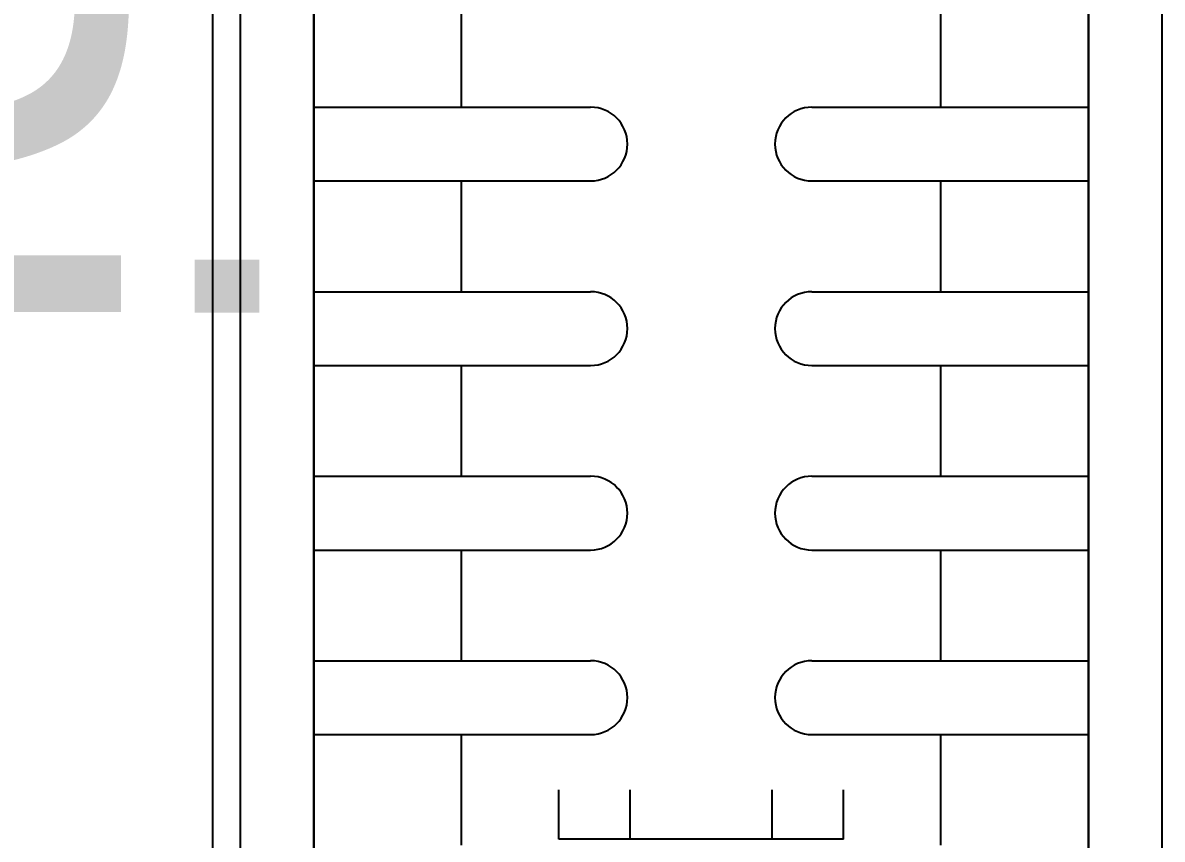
# Model space of a CAD drawing. Header units: inches. Extents: x 21 to 38546, y 13 to 15001.
# Drawn here: x 6001.21 to 6016.65, y 1966.56 to 1977.62 of the extents above; entities that cross this region are included whole.
import ezdxf

# ---------------------------------------------------------------- set-up
doc = ezdxf.new("R2010")
doc.units = ezdxf.units.IN
doc.header["$MEASUREMENT"] = 0
doc.layers.add('RAST-IST-RADYATÖR-DİNAMİK BLOK', color=83, linetype='Continuous')
for name, color, linetype, lineweight in [('Z_MİM_-KM-ELECTRIC', 8, 'Continuous', 25), ('Z_MİM_-KM-TEXT-DETAIL', 8, 'Continuous', 25), ('Z_MİM_-KM-VITRF', 8, 'Continuous', 25)]:
    doc.layers.add(name, color=color, linetype=linetype, lineweight=lineweight)
doc.styles.add('-KM-OLCU', font='ARIALN.TTF')

# ---------------------------------------------------------------- blocks, each defined once
blk = doc.blocks.new('A$Cba0c6c82')
at = {"layer": 'Z_MİM_-KM-TEXT-DETAIL', "color": 7, "insert": (33.893, 58.781), "char_height": 7.17372, "attachment_point": 1, "style": '-KM-OLCU'}
blk.add_mtext_dynamic_manual_height_columns('ÇAMAŞIR MAKİNESİ\\PKURUTMA MAKİNESİ 10 KG', width=84.7034, gutter_width=12.5, heights=[0], dxfattribs=at)
blk = doc.blocks.new('A$Cc60b9af9')
at = {"ltscale": 2}
blk.add_line((58.28, 112.302), (58.28, 21.689), dxfattribs=at)
blk = doc.blocks.new('IS_RADYATOR-PLAN-40')
at = {"layer": 'RAST-IST-RADYATÖR-DİNAMİK BLOK', "color": 7}
for p, q in [((3.25, 11.5), (3.25, 7.75)), ((4.25, 11.5), (4.25, 7.75)), ((5.75, 11.5), (5.75, 7.75)), ((6.75, 11.5), (6.75, 7.75)), ((8.25, 11.5), (8.25, 7.75)), ((9.25, 11.5), (9.25, 7.75)), ((2.5, 9.5), (3.25, 9.5)), ((4.25, 9.5), (5, 9.5)), ((5, 9.5), (5.75, 9.5)), ((6.75, 9.5), (7.5, 9.5)), ((7.5, 9.5), (8.25, 9.5)), ((9.25, 9.5), (10, 9.5)), ((10, 9.5), (10.75, 9.5)), ((3.25, 4.75), (3.25, 1)), ((4.25, 4.75), (4.25, 1)), ((5.75, 4.75), (5.75, 1)), ((6.75, 4.75), (6.75, 1)), ((8.25, 4.75), (8.25, 1)), ((9.25, 4.75), (9.25, 1)), ((2.5, 3), (3.25, 3)), ((4.25, 3), (5, 3)), ((5, 3), (5.75, 3)), ((6.75, 3), (7.5, 3)), ((7.5, 3), (8.25, 3)), ((9.25, 3), (10, 3)), ((10, 3), (10.75, 3))]:
    blk.add_line(p, q, dxfattribs=at)
at = {"layer": 'RAST-IST-RADYATÖR-DİNAMİK BLOK'}
for p, q in [((-0.668, 7.214), (-0.668, 8.178)), ((-0.668, 8.178), (0, 8.178)), ((-0.668, 5.286), (-0.668, 7.214)), ((-0.668, 7.214), (0, 7.214)), ((-0.668, 4.322), (-0.668, 5.286)), ((-0.668, 5.286), (0, 5.286)), ((-0.668, 4.322), (0, 4.322))]:
    blk.add_line(p, q, dxfattribs=at)
for points in [[(0, 0), (40, 0), (40, 12.5), (0, 12.5)], [(2.5, 11.5), (37.5, 11.5), (37.5, 1), (2.5, 1)]]:
    blk.add_lwpolyline(points, dxfattribs=at)
at = {"layer": 'RAST-IST-RADYATÖR-DİNAMİK BLOK', "color": 7}
for centre, start, end in [((3.75, 7.75), 180, 0), ((6.25, 7.75), 180, 0), ((8.75, 7.75), 180, 0), ((3.75, 4.75), 0, 180), ((6.25, 4.75), 0, 180), ((8.75, 4.75), 0, 180)]:
    blk.add_arc(centre, 0.5, start, end, dxfattribs=at)
blk = doc.blocks.new('IS_RADYATOR-PLAN-50')
at = {"layer": 'RAST-IST-RADYATÖR-DİNAMİK BLOK', "color": 7}
for p, q in [((3.25, 11.5), (3.25, 7.75)), ((4.25, 11.5), (4.25, 7.75)), ((5.75, 11.5), (5.75, 7.75)), ((6.75, 11.5), (6.75, 7.75)), ((8.25, 11.5), (8.25, 7.75)), ((9.25, 11.5), (9.25, 7.75)), ((2.5, 9.5), (3.25, 9.5)), ((4.25, 9.5), (5, 9.5)), ((5, 9.5), (5.75, 9.5)), ((6.75, 9.5), (7.5, 9.5)), ((7.5, 9.5), (8.25, 9.5)), ((9.25, 9.5), (10, 9.5)), ((10, 9.5), (10.75, 9.5)), ((3.25, 4.75), (3.25, 1)), ((4.25, 4.75), (4.25, 1)), ((5.75, 4.75), (5.75, 1)), ((6.75, 4.75), (6.75, 1)), ((8.25, 4.75), (8.25, 1)), ((9.25, 4.75), (9.25, 1)), ((2.5, 3), (3.25, 3)), ((4.25, 3), (5, 3)), ((5, 3), (5.75, 3)), ((6.75, 3), (7.5, 3)), ((7.5, 3), (8.25, 3)), ((9.25, 3), (10, 3)), ((10, 3), (10.75, 3))]:
    blk.add_line(p, q, dxfattribs=at)
at = {"layer": 'RAST-IST-RADYATÖR-DİNAMİK BLOK'}
for p, q in [((-0.668, 7.214), (-0.668, 8.178)), ((-0.668, 8.178), (0, 8.178)), ((-0.668, 5.286), (-0.668, 7.214)), ((-0.668, 7.214), (0, 7.214)), ((-0.668, 4.322), (-0.668, 5.286)), ((-0.668, 5.286), (0, 5.286)), ((-0.668, 4.322), (0, 4.322))]:
    blk.add_line(p, q, dxfattribs=at)
for points in [[(0, 0), (50, 0), (50, 12.5), (0, 12.5)], [(2.5, 11.5), (47.5, 11.5), (47.5, 1), (2.5, 1)]]:
    blk.add_lwpolyline(points, dxfattribs=at)
at = {"layer": 'RAST-IST-RADYATÖR-DİNAMİK BLOK', "color": 7}
for centre, start, end in [((3.75, 7.75), 180, 0), ((6.25, 7.75), 180, 0), ((8.75, 7.75), 180, 0), ((3.75, 4.75), 0, 180), ((6.25, 4.75), 0, 180), ((8.75, 4.75), 0, 180)]:
    blk.add_arc(centre, 0.5, start, end, dxfattribs=at)
blk = doc.blocks.new('IS_RADYATOR-PLAN-60')
at = {"layer": 'RAST-IST-RADYATÖR-DİNAMİK BLOK', "color": 7}
for p, q in [((3.25, 11.5), (3.25, 7.75)), ((4.25, 11.5), (4.25, 7.75)), ((5.75, 11.5), (5.75, 7.75)), ((6.75, 11.5), (6.75, 7.75)), ((8.25, 11.5), (8.25, 7.75)), ((9.25, 11.5), (9.25, 7.75)), ((2.5, 9.5), (3.25, 9.5)), ((4.25, 9.5), (5, 9.5)), ((5, 9.5), (5.75, 9.5)), ((6.75, 9.5), (7.5, 9.5)), ((7.5, 9.5), (8.25, 9.5)), ((9.25, 9.5), (10, 9.5)), ((10, 9.5), (10.75, 9.5)), ((3.25, 4.75), (3.25, 1)), ((4.25, 4.75), (4.25, 1)), ((5.75, 4.75), (5.75, 1)), ((6.75, 4.75), (6.75, 1)), ((8.25, 4.75), (8.25, 1)), ((9.25, 4.75), (9.25, 1)), ((2.5, 3), (3.25, 3)), ((4.25, 3), (5, 3)), ((5, 3), (5.75, 3)), ((6.75, 3), (7.5, 3)), ((7.5, 3), (8.25, 3)), ((9.25, 3), (10, 3)), ((10, 3), (10.75, 3))]:
    blk.add_line(p, q, dxfattribs=at)
at = {"layer": 'RAST-IST-RADYATÖR-DİNAMİK BLOK'}
for p, q in [((-0.668, 7.214), (-0.668, 8.178)), ((-0.668, 8.178), (0, 8.178)), ((-0.668, 5.286), (-0.668, 7.214)), ((-0.668, 7.214), (0, 7.214)), ((-0.668, 4.322), (-0.668, 5.286)), ((-0.668, 5.286), (0, 5.286)), ((-0.668, 4.322), (0, 4.322))]:
    blk.add_line(p, q, dxfattribs=at)
for points in [[(0, 0), (60, 0), (60, 12.5), (0, 12.5)], [(2.5, 11.5), (57.5, 11.5), (57.5, 1), (2.5, 1)]]:
    blk.add_lwpolyline(points, dxfattribs=at)
at = {"layer": 'RAST-IST-RADYATÖR-DİNAMİK BLOK', "color": 7}
for centre, start, end in [((3.75, 7.75), 180, 0), ((6.25, 7.75), 180, 0), ((8.75, 7.75), 180, 0), ((3.75, 4.75), 0, 180), ((6.25, 4.75), 0, 180), ((8.75, 4.75), 0, 180)]:
    blk.add_arc(centre, 0.5, start, end, dxfattribs=at)
blk = doc.blocks.new('IS_RADYATOR-PLAN-70')
at = {"layer": 'RAST-IST-RADYATÖR-DİNAMİK BLOK', "color": 7}
for p, q in [((3.25, 11.5), (3.25, 7.75)), ((4.25, 11.5), (4.25, 7.75)), ((5.75, 11.5), (5.75, 7.75)), ((6.75, 11.5), (6.75, 7.75)), ((8.25, 11.5), (8.25, 7.75)), ((9.25, 11.5), (9.25, 7.75)), ((2.5, 9.5), (3.25, 9.5)), ((4.25, 9.5), (5, 9.5)), ((5, 9.5), (5.75, 9.5)), ((6.75, 9.5), (7.5, 9.5)), ((7.5, 9.5), (8.25, 9.5)), ((9.25, 9.5), (10, 9.5)), ((10, 9.5), (10.75, 9.5)), ((3.25, 4.75), (3.25, 1)), ((4.25, 4.75), (4.25, 1)), ((5.75, 4.75), (5.75, 1)), ((6.75, 4.75), (6.75, 1)), ((8.25, 4.75), (8.25, 1)), ((9.25, 4.75), (9.25, 1)), ((2.5, 3), (3.25, 3)), ((4.25, 3), (5, 3)), ((5, 3), (5.75, 3)), ((6.75, 3), (7.5, 3)), ((7.5, 3), (8.25, 3)), ((9.25, 3), (10, 3)), ((10, 3), (10.75, 3))]:
    blk.add_line(p, q, dxfattribs=at)
at = {"layer": 'RAST-IST-RADYATÖR-DİNAMİK BLOK'}
for p, q in [((-0.668, 7.214), (-0.668, 8.178)), ((-0.668, 8.178), (0, 8.178)), ((-0.668, 5.286), (-0.668, 7.214)), ((-0.668, 7.214), (0, 7.214)), ((-0.668, 4.322), (-0.668, 5.286)), ((-0.668, 5.286), (0, 5.286)), ((-0.668, 4.322), (0, 4.322))]:
    blk.add_line(p, q, dxfattribs=at)
for points in [[(0, 0), (70, 0), (70, 12.5), (0, 12.5)], [(2.5, 11.5), (67.5, 11.5), (67.5, 1), (2.5, 1)]]:
    blk.add_lwpolyline(points, dxfattribs=at)
at = {"layer": 'RAST-IST-RADYATÖR-DİNAMİK BLOK', "color": 7}
for centre, start, end in [((3.75, 7.75), 180, 0), ((6.25, 7.75), 180, 0), ((8.75, 7.75), 180, 0), ((3.75, 4.75), 0, 180), ((6.25, 4.75), 0, 180), ((8.75, 4.75), 0, 180)]:
    blk.add_arc(centre, 0.5, start, end, dxfattribs=at)
blk = doc.blocks.new('IS_RADYATOR-PLAN-80')
at = {"layer": 'RAST-IST-RADYATÖR-DİNAMİK BLOK', "color": 7}
for p, q in [((3.25, 11.5), (3.25, 7.75)), ((4.25, 11.5), (4.25, 7.75)), ((5.75, 11.5), (5.75, 7.75)), ((6.75, 11.5), (6.75, 7.75)), ((8.25, 11.5), (8.25, 7.75)), ((9.25, 11.5), (9.25, 7.75)), ((2.5, 9.5), (3.25, 9.5)), ((4.25, 9.5), (5, 9.5)), ((5, 9.5), (5.75, 9.5)), ((6.75, 9.5), (7.5, 9.5)), ((7.5, 9.5), (8.25, 9.5)), ((9.25, 9.5), (10, 9.5)), ((10, 9.5), (10.75, 9.5)), ((3.25, 4.75), (3.25, 1)), ((4.25, 4.75), (4.25, 1)), ((5.75, 4.75), (5.75, 1)), ((6.75, 4.75), (6.75, 1)), ((8.25, 4.75), (8.25, 1)), ((9.25, 4.75), (9.25, 1)), ((2.5, 3), (3.25, 3)), ((4.25, 3), (5, 3)), ((5, 3), (5.75, 3)), ((6.75, 3), (7.5, 3)), ((7.5, 3), (8.25, 3)), ((9.25, 3), (10, 3)), ((10, 3), (10.75, 3))]:
    blk.add_line(p, q, dxfattribs=at)
at = {"layer": 'RAST-IST-RADYATÖR-DİNAMİK BLOK'}
for p, q in [((-0.668, 7.214), (-0.668, 8.178)), ((-0.668, 8.178), (0, 8.178)), ((-0.668, 5.286), (-0.668, 7.214)), ((-0.668, 7.214), (0, 7.214)), ((-0.668, 4.322), (-0.668, 5.286)), ((-0.668, 5.286), (0, 5.286)), ((-0.668, 4.322), (0, 4.322))]:
    blk.add_line(p, q, dxfattribs=at)
for points in [[(0, 0), (80, 0), (80, 12.5), (0, 12.5)], [(2.5, 11.5), (77.5, 11.5), (77.5, 1), (2.5, 1)]]:
    blk.add_lwpolyline(points, dxfattribs=at)
at = {"layer": 'RAST-IST-RADYATÖR-DİNAMİK BLOK', "color": 7}
for centre, start, end in [((3.75, 7.75), 180, 0), ((6.25, 7.75), 180, 0), ((8.75, 7.75), 180, 0), ((3.75, 4.75), 0, 180), ((6.25, 4.75), 0, 180), ((8.75, 4.75), 0, 180)]:
    blk.add_arc(centre, 0.5, start, end, dxfattribs=at)
blk = doc.blocks.new('IS_RADYATOR-PLAN-90')
at = {"layer": 'RAST-IST-RADYATÖR-DİNAMİK BLOK', "color": 7}
for p, q in [((3.25, 11.5), (3.25, 7.75)), ((4.25, 11.5), (4.25, 7.75)), ((5.75, 11.5), (5.75, 7.75)), ((6.75, 11.5), (6.75, 7.75)), ((8.25, 11.5), (8.25, 7.75)), ((9.25, 11.5), (9.25, 7.75)), ((2.5, 9.5), (3.25, 9.5)), ((4.25, 9.5), (5, 9.5)), ((5, 9.5), (5.75, 9.5)), ((6.75, 9.5), (7.5, 9.5)), ((7.5, 9.5), (8.25, 9.5)), ((9.25, 9.5), (10, 9.5)), ((10, 9.5), (10.75, 9.5)), ((3.25, 4.75), (3.25, 1)), ((4.25, 4.75), (4.25, 1)), ((5.75, 4.75), (5.75, 1)), ((6.75, 4.75), (6.75, 1)), ((8.25, 4.75), (8.25, 1)), ((9.25, 4.75), (9.25, 1)), ((2.5, 3), (3.25, 3)), ((4.25, 3), (5, 3)), ((5, 3), (5.75, 3)), ((6.75, 3), (7.5, 3)), ((7.5, 3), (8.25, 3)), ((9.25, 3), (10, 3)), ((10, 3), (10.75, 3))]:
    blk.add_line(p, q, dxfattribs=at)
at = {"layer": 'RAST-IST-RADYATÖR-DİNAMİK BLOK'}
for p, q in [((-0.668, 7.214), (-0.668, 8.178)), ((-0.668, 8.178), (0, 8.178)), ((-0.668, 5.286), (-0.668, 7.214)), ((-0.668, 7.214), (0, 7.214)), ((-0.668, 4.322), (-0.668, 5.286)), ((-0.668, 5.286), (0, 5.286)), ((-0.668, 4.322), (0, 4.322))]:
    blk.add_line(p, q, dxfattribs=at)
for points in [[(0, 0), (90, 0), (90, 12.5), (0, 12.5)], [(2.5, 11.5), (87.5, 11.5), (87.5, 1), (2.5, 1)]]:
    blk.add_lwpolyline(points, dxfattribs=at)
at = {"layer": 'RAST-IST-RADYATÖR-DİNAMİK BLOK', "color": 7}
for centre, start, end in [((3.75, 7.75), 180, 0), ((6.25, 7.75), 180, 0), ((8.75, 7.75), 180, 0), ((3.75, 4.75), 0, 180), ((6.25, 4.75), 0, 180), ((8.75, 4.75), 0, 180)]:
    blk.add_arc(centre, 0.5, start, end, dxfattribs=at)
blk = doc.blocks.new('IS_RADYATOR-PLAN-100')
at = {"layer": 'RAST-IST-RADYATÖR-DİNAMİK BLOK', "color": 7}
for p, q in [((3.25, 11.5), (3.25, 7.75)), ((4.25, 11.5), (4.25, 7.75)), ((5.75, 11.5), (5.75, 7.75)), ((6.75, 11.5), (6.75, 7.75)), ((8.25, 11.5), (8.25, 7.75)), ((9.25, 11.5), (9.25, 7.75)), ((2.5, 9.5), (3.25, 9.5)), ((4.25, 9.5), (5, 9.5)), ((5, 9.5), (5.75, 9.5)), ((6.75, 9.5), (7.5, 9.5)), ((7.5, 9.5), (8.25, 9.5)), ((9.25, 9.5), (10, 9.5)), ((10, 9.5), (10.75, 9.5)), ((3.25, 4.75), (3.25, 1)), ((4.25, 4.75), (4.25, 1)), ((5.75, 4.75), (5.75, 1)), ((6.75, 4.75), (6.75, 1)), ((8.25, 4.75), (8.25, 1)), ((9.25, 4.75), (9.25, 1)), ((2.5, 3), (3.25, 3)), ((4.25, 3), (5, 3)), ((5, 3), (5.75, 3)), ((6.75, 3), (7.5, 3)), ((7.5, 3), (8.25, 3)), ((9.25, 3), (10, 3)), ((10, 3), (10.75, 3))]:
    blk.add_line(p, q, dxfattribs=at)
at = {"layer": 'RAST-IST-RADYATÖR-DİNAMİK BLOK'}
for p, q in [((-0.668, 7.214), (-0.668, 8.178)), ((-0.668, 8.178), (0, 8.178)), ((-0.668, 5.286), (-0.668, 7.214)), ((-0.668, 7.214), (0, 7.214)), ((-0.668, 4.322), (-0.668, 5.286)), ((-0.668, 5.286), (0, 5.286)), ((-0.668, 4.322), (0, 4.322))]:
    blk.add_line(p, q, dxfattribs=at)
for points in [[(0, 0), (100, 0), (100, 12.5), (0, 12.5)], [(2.5, 11.5), (97.5, 11.5), (97.5, 1), (2.5, 1)]]:
    blk.add_lwpolyline(points, dxfattribs=at)
at = {"layer": 'RAST-IST-RADYATÖR-DİNAMİK BLOK', "color": 7}
for centre, start, end in [((3.75, 7.75), 180, 0), ((6.25, 7.75), 180, 0), ((8.75, 7.75), 180, 0), ((3.75, 4.75), 0, 180), ((6.25, 4.75), 0, 180), ((8.75, 4.75), 0, 180)]:
    blk.add_arc(centre, 0.5, start, end, dxfattribs=at)
blk = doc.blocks.new('IS_RADYATOR-PLAN-110')
at = {"layer": 'RAST-IST-RADYATÖR-DİNAMİK BLOK', "color": 7}
for p, q in [((3.25, 11.5), (3.25, 7.75)), ((4.25, 11.5), (4.25, 7.75)), ((5.75, 11.5), (5.75, 7.75)), ((6.75, 11.5), (6.75, 7.75)), ((8.25, 11.5), (8.25, 7.75)), ((9.25, 11.5), (9.25, 7.75)), ((2.5, 9.5), (3.25, 9.5)), ((4.25, 9.5), (5, 9.5)), ((5, 9.5), (5.75, 9.5)), ((6.75, 9.5), (7.5, 9.5)), ((7.5, 9.5), (8.25, 9.5)), ((9.25, 9.5), (10, 9.5)), ((10, 9.5), (10.75, 9.5)), ((3.25, 4.75), (3.25, 1)), ((4.25, 4.75), (4.25, 1)), ((5.75, 4.75), (5.75, 1)), ((6.75, 4.75), (6.75, 1)), ((8.25, 4.75), (8.25, 1)), ((9.25, 4.75), (9.25, 1)), ((2.5, 3), (3.25, 3)), ((4.25, 3), (5, 3)), ((5, 3), (5.75, 3)), ((6.75, 3), (7.5, 3)), ((7.5, 3), (8.25, 3)), ((9.25, 3), (10, 3)), ((10, 3), (10.75, 3))]:
    blk.add_line(p, q, dxfattribs=at)
at = {"layer": 'RAST-IST-RADYATÖR-DİNAMİK BLOK'}
for p, q in [((-0.668, 7.214), (-0.668, 8.178)), ((-0.668, 8.178), (0, 8.178)), ((-0.668, 5.286), (-0.668, 7.214)), ((-0.668, 7.214), (0, 7.214)), ((-0.668, 4.322), (-0.668, 5.286)), ((-0.668, 5.286), (0, 5.286)), ((-0.668, 4.322), (0, 4.322))]:
    blk.add_line(p, q, dxfattribs=at)
for points in [[(0, 0), (110, 0), (110, 12.5), (0, 12.5)], [(2.5, 11.5), (107.5, 11.5), (107.5, 1), (2.5, 1)]]:
    blk.add_lwpolyline(points, dxfattribs=at)
at = {"layer": 'RAST-IST-RADYATÖR-DİNAMİK BLOK', "color": 7}
for centre, start, end in [((3.75, 7.75), 180, 0), ((6.25, 7.75), 180, 0), ((8.75, 7.75), 180, 0), ((3.75, 4.75), 0, 180), ((6.25, 4.75), 0, 180), ((8.75, 4.75), 0, 180)]:
    blk.add_arc(centre, 0.5, start, end, dxfattribs=at)
blk = doc.blocks.new('IS_RADYATOR-PLAN-120')
at = {"layer": 'RAST-IST-RADYATÖR-DİNAMİK BLOK', "color": 7}
for p, q in [((3.25, 11.5), (3.25, 7.75)), ((4.25, 11.5), (4.25, 7.75)), ((5.75, 11.5), (5.75, 7.75)), ((6.75, 11.5), (6.75, 7.75)), ((8.25, 11.5), (8.25, 7.75)), ((9.25, 11.5), (9.25, 7.75)), ((2.5, 9.5), (3.25, 9.5)), ((4.25, 9.5), (5, 9.5)), ((5, 9.5), (5.75, 9.5)), ((6.75, 9.5), (7.5, 9.5)), ((7.5, 9.5), (8.25, 9.5)), ((9.25, 9.5), (10, 9.5)), ((10, 9.5), (10.75, 9.5)), ((3.25, 4.75), (3.25, 1)), ((4.25, 4.75), (4.25, 1)), ((5.75, 4.75), (5.75, 1)), ((6.75, 4.75), (6.75, 1)), ((8.25, 4.75), (8.25, 1)), ((9.25, 4.75), (9.25, 1)), ((2.5, 3), (3.25, 3)), ((4.25, 3), (5, 3)), ((5, 3), (5.75, 3)), ((6.75, 3), (7.5, 3)), ((7.5, 3), (8.25, 3)), ((9.25, 3), (10, 3)), ((10, 3), (10.75, 3))]:
    blk.add_line(p, q, dxfattribs=at)
at = {"layer": 'RAST-IST-RADYATÖR-DİNAMİK BLOK'}
for p, q in [((-0.668, 7.214), (-0.668, 8.178)), ((-0.668, 8.178), (0, 8.178)), ((-0.668, 5.286), (-0.668, 7.214)), ((-0.668, 7.214), (0, 7.214)), ((-0.668, 4.322), (-0.668, 5.286)), ((-0.668, 5.286), (0, 5.286)), ((-0.668, 4.322), (0, 4.322))]:
    blk.add_line(p, q, dxfattribs=at)
for points in [[(0, 0), (120, 0), (120, 12.5), (0, 12.5)], [(2.5, 11.5), (117.5, 11.5), (117.5, 1), (2.5, 1)]]:
    blk.add_lwpolyline(points, dxfattribs=at)
at = {"layer": 'RAST-IST-RADYATÖR-DİNAMİK BLOK', "color": 7}
for centre, start, end in [((3.75, 7.75), 180, 0), ((6.25, 7.75), 180, 0), ((8.75, 7.75), 180, 0), ((3.75, 4.75), 0, 180), ((6.25, 4.75), 0, 180), ((8.75, 4.75), 0, 180)]:
    blk.add_arc(centre, 0.5, start, end, dxfattribs=at)
blk = doc.blocks.new('IS_RADYATOR-PLAN-130')
at = {"layer": 'RAST-IST-RADYATÖR-DİNAMİK BLOK', "color": 7}
for p, q in [((3.25, 11.5), (3.25, 7.75)), ((4.25, 11.5), (4.25, 7.75)), ((5.75, 11.5), (5.75, 7.75)), ((6.75, 11.5), (6.75, 7.75)), ((8.25, 11.5), (8.25, 7.75)), ((9.25, 11.5), (9.25, 7.75)), ((2.5, 9.5), (3.25, 9.5)), ((4.25, 9.5), (5, 9.5)), ((5, 9.5), (5.75, 9.5)), ((6.75, 9.5), (7.5, 9.5)), ((7.5, 9.5), (8.25, 9.5)), ((9.25, 9.5), (10, 9.5)), ((10, 9.5), (10.75, 9.5)), ((3.25, 4.75), (3.25, 1)), ((4.25, 4.75), (4.25, 1)), ((5.75, 4.75), (5.75, 1)), ((6.75, 4.75), (6.75, 1)), ((8.25, 4.75), (8.25, 1)), ((9.25, 4.75), (9.25, 1)), ((2.5, 3), (3.25, 3)), ((4.25, 3), (5, 3)), ((5, 3), (5.75, 3)), ((6.75, 3), (7.5, 3)), ((7.5, 3), (8.25, 3)), ((9.25, 3), (10, 3)), ((10, 3), (10.75, 3))]:
    blk.add_line(p, q, dxfattribs=at)
at = {"layer": 'RAST-IST-RADYATÖR-DİNAMİK BLOK'}
for p, q in [((-0.668, 7.214), (-0.668, 8.178)), ((-0.668, 8.178), (0, 8.178)), ((-0.668, 5.286), (-0.668, 7.214)), ((-0.668, 7.214), (0, 7.214)), ((-0.668, 4.322), (-0.668, 5.286)), ((-0.668, 5.286), (0, 5.286)), ((-0.668, 4.322), (0, 4.322))]:
    blk.add_line(p, q, dxfattribs=at)
for points in [[(0, 0), (130, 0), (130, 12.5), (0, 12.5)], [(2.5, 11.5), (127.5, 11.5), (127.5, 1), (2.5, 1)]]:
    blk.add_lwpolyline(points, dxfattribs=at)
at = {"layer": 'RAST-IST-RADYATÖR-DİNAMİK BLOK', "color": 7}
for centre, start, end in [((3.75, 7.75), 180, 0), ((6.25, 7.75), 180, 0), ((8.75, 7.75), 180, 0), ((3.75, 4.75), 0, 180), ((6.25, 4.75), 0, 180), ((8.75, 4.75), 0, 180)]:
    blk.add_arc(centre, 0.5, start, end, dxfattribs=at)
blk = doc.blocks.new('IS_RADYATOR-PLAN-140')
at = {"layer": 'RAST-IST-RADYATÖR-DİNAMİK BLOK', "color": 7}
for p, q in [((3.25, 11.5), (3.25, 7.75)), ((4.25, 11.5), (4.25, 7.75)), ((5.75, 11.5), (5.75, 7.75)), ((6.75, 11.5), (6.75, 7.75)), ((8.25, 11.5), (8.25, 7.75)), ((9.25, 11.5), (9.25, 7.75)), ((2.5, 9.5), (3.25, 9.5)), ((4.25, 9.5), (5, 9.5)), ((5, 9.5), (5.75, 9.5)), ((6.75, 9.5), (7.5, 9.5)), ((7.5, 9.5), (8.25, 9.5)), ((9.25, 9.5), (10, 9.5)), ((10, 9.5), (10.75, 9.5)), ((3.25, 4.75), (3.25, 1)), ((4.25, 4.75), (4.25, 1)), ((5.75, 4.75), (5.75, 1)), ((6.75, 4.75), (6.75, 1)), ((8.25, 4.75), (8.25, 1)), ((9.25, 4.75), (9.25, 1)), ((2.5, 3), (3.25, 3)), ((4.25, 3), (5, 3)), ((5, 3), (5.75, 3)), ((6.75, 3), (7.5, 3)), ((7.5, 3), (8.25, 3)), ((9.25, 3), (10, 3)), ((10, 3), (10.75, 3))]:
    blk.add_line(p, q, dxfattribs=at)
at = {"layer": 'RAST-IST-RADYATÖR-DİNAMİK BLOK'}
for p, q in [((-0.668, 7.214), (-0.668, 8.178)), ((-0.668, 8.178), (0, 8.178)), ((-0.668, 5.286), (-0.668, 7.214)), ((-0.668, 7.214), (0, 7.214)), ((-0.668, 4.322), (-0.668, 5.286)), ((-0.668, 5.286), (0, 5.286)), ((-0.668, 4.322), (0, 4.322))]:
    blk.add_line(p, q, dxfattribs=at)
for points in [[(0, 0), (140, 0), (140, 12.5), (0, 12.5)], [(2.5, 11.5), (137.5, 11.5), (137.5, 1), (2.5, 1)]]:
    blk.add_lwpolyline(points, dxfattribs=at)
at = {"layer": 'RAST-IST-RADYATÖR-DİNAMİK BLOK', "color": 7}
for centre, start, end in [((3.75, 7.75), 180, 0), ((6.25, 7.75), 180, 0), ((8.75, 7.75), 180, 0), ((3.75, 4.75), 0, 180), ((6.25, 4.75), 0, 180), ((8.75, 4.75), 0, 180)]:
    blk.add_arc(centre, 0.5, start, end, dxfattribs=at)
blk = doc.blocks.new('IS_RADYATOR-PLAN-150')
at = {"layer": 'RAST-IST-RADYATÖR-DİNAMİK BLOK', "color": 7}
for p, q in [((0.75, 11.5), (0.75, 7.75)), ((1.75, 11.5), (1.75, 7.75)), ((3.25, 11.5), (3.25, 7.75)), ((4.25, 11.5), (4.25, 7.75)), ((5.75, 11.5), (5.75, 7.75)), ((6.75, 11.5), (6.75, 7.75)), ((8.25, 11.5), (8.25, 7.75)), ((9.25, 11.5), (9.25, 7.75)), ((-0.75, 9.5), (0, 9.5)), ((0, 9.5), (0.75, 9.5)), ((1.75, 9.5), (2.5, 9.5)), ((2.5, 9.5), (3.25, 9.5)), ((4.25, 9.5), (5, 9.5)), ((5, 9.5), (5.75, 9.5)), ((6.75, 9.5), (7.5, 9.5)), ((7.5, 9.5), (8.25, 9.5)), ((9.25, 9.5), (10, 9.5)), ((10, 9.5), (10.75, 9.5)), ((0.75, 4.75), (0.75, 1)), ((1.75, 4.75), (1.75, 1)), ((3.25, 4.75), (3.25, 1)), ((4.25, 4.75), (4.25, 1)), ((5.75, 4.75), (5.75, 1)), ((6.75, 4.75), (6.75, 1)), ((8.25, 4.75), (8.25, 1)), ((9.25, 4.75), (9.25, 1)), ((-0.75, 3), (0, 3)), ((0, 3), (0.75, 3)), ((1.75, 3), (2.5, 3)), ((2.5, 3), (3.25, 3)), ((4.25, 3), (5, 3)), ((5, 3), (5.75, 3)), ((6.75, 3), (7.5, 3)), ((7.5, 3), (8.25, 3)), ((9.25, 3), (10, 3)), ((10, 3), (10.75, 3))]:
    blk.add_line(p, q, dxfattribs=at)
at = {"layer": 'RAST-IST-RADYATÖR-DİNAMİK BLOK'}
for points in [[(-5, 0), (145, 0), (145, 12.5), (-5, 12.5)], [(-2.5, 11.5), (142.5, 11.5), (142.5, 1), (-2.5, 1)]]:
    blk.add_lwpolyline(points, dxfattribs=at)
at = {"layer": 'RAST-IST-RADYATÖR-DİNAMİK BLOK', "color": 7}
for centre, start, end in [((1.25, 7.75), 180, 0), ((3.75, 7.75), 180, 0), ((6.25, 7.75), 180, 0), ((8.75, 7.75), 180, 0), ((1.25, 4.75), 0, 180), ((3.75, 4.75), 0, 180), ((6.25, 4.75), 0, 180), ((8.75, 4.75), 0, 180)]:
    blk.add_arc(centre, 0.5, start, end, dxfattribs=at)
blk = doc.blocks.new('IS_RADYATOR-PLAN-160')
at = {"layer": 'RAST-IST-RADYATÖR-DİNAMİK BLOK', "color": 7}
for p, q in [((0.75, 11.5), (0.75, 7.75)), ((1.75, 11.5), (1.75, 7.75)), ((3.25, 11.5), (3.25, 7.75)), ((4.25, 11.5), (4.25, 7.75)), ((5.75, 11.5), (5.75, 7.75)), ((6.75, 11.5), (6.75, 7.75)), ((8.25, 11.5), (8.25, 7.75)), ((9.25, 11.5), (9.25, 7.75)), ((-0.75, 9.5), (0, 9.5)), ((0, 9.5), (0.75, 9.5)), ((1.75, 9.5), (2.5, 9.5)), ((2.5, 9.5), (3.25, 9.5)), ((4.25, 9.5), (5, 9.5)), ((5, 9.5), (5.75, 9.5)), ((6.75, 9.5), (7.5, 9.5)), ((7.5, 9.5), (8.25, 9.5)), ((9.25, 9.5), (10, 9.5)), ((10, 9.5), (10.75, 9.5)), ((0.75, 4.75), (0.75, 1)), ((1.75, 4.75), (1.75, 1)), ((3.25, 4.75), (3.25, 1)), ((4.25, 4.75), (4.25, 1)), ((5.75, 4.75), (5.75, 1)), ((6.75, 4.75), (6.75, 1)), ((8.25, 4.75), (8.25, 1)), ((9.25, 4.75), (9.25, 1)), ((-0.75, 3), (0, 3)), ((0, 3), (0.75, 3)), ((1.75, 3), (2.5, 3)), ((2.5, 3), (3.25, 3)), ((4.25, 3), (5, 3)), ((5, 3), (5.75, 3)), ((6.75, 3), (7.5, 3)), ((7.5, 3), (8.25, 3)), ((9.25, 3), (10, 3)), ((10, 3), (10.75, 3))]:
    blk.add_line(p, q, dxfattribs=at)
at = {"layer": 'RAST-IST-RADYATÖR-DİNAMİK BLOK'}
for points in [[(-5, 0), (155, 0), (155, 12.5), (-5, 12.5)], [(-2.5, 11.5), (152.5, 11.5), (152.5, 1), (-2.5, 1)]]:
    blk.add_lwpolyline(points, dxfattribs=at)
at = {"layer": 'RAST-IST-RADYATÖR-DİNAMİK BLOK', "color": 7}
for centre, start, end in [((1.25, 7.75), 180, 0), ((3.75, 7.75), 180, 0), ((6.25, 7.75), 180, 0), ((8.75, 7.75), 180, 0), ((1.25, 4.75), 0, 180), ((3.75, 4.75), 0, 180), ((6.25, 4.75), 0, 180), ((8.75, 4.75), 0, 180)]:
    blk.add_arc(centre, 0.5, start, end, dxfattribs=at)
blk = doc.blocks.new('IS_RADYATOR-PLAN-170')
at = {"layer": 'RAST-IST-RADYATÖR-DİNAMİK BLOK', "color": 7}
for p, q in [((0.75, 11.5), (0.75, 7.75)), ((1.75, 11.5), (1.75, 7.75)), ((3.25, 11.5), (3.25, 7.75)), ((4.25, 11.5), (4.25, 7.75)), ((5.75, 11.5), (5.75, 7.75)), ((6.75, 11.5), (6.75, 7.75)), ((8.25, 11.5), (8.25, 7.75)), ((9.25, 11.5), (9.25, 7.75)), ((-0.75, 9.5), (0, 9.5)), ((0, 9.5), (0.75, 9.5)), ((1.75, 9.5), (2.5, 9.5)), ((2.5, 9.5), (3.25, 9.5)), ((4.25, 9.5), (5, 9.5)), ((5, 9.5), (5.75, 9.5)), ((6.75, 9.5), (7.5, 9.5)), ((7.5, 9.5), (8.25, 9.5)), ((9.25, 9.5), (10, 9.5)), ((10, 9.5), (10.75, 9.5)), ((0.75, 4.75), (0.75, 1)), ((1.75, 4.75), (1.75, 1)), ((3.25, 4.75), (3.25, 1)), ((4.25, 4.75), (4.25, 1)), ((5.75, 4.75), (5.75, 1)), ((6.75, 4.75), (6.75, 1)), ((8.25, 4.75), (8.25, 1)), ((9.25, 4.75), (9.25, 1)), ((-0.75, 3), (0, 3)), ((0, 3), (0.75, 3)), ((1.75, 3), (2.5, 3)), ((2.5, 3), (3.25, 3)), ((4.25, 3), (5, 3)), ((5, 3), (5.75, 3)), ((6.75, 3), (7.5, 3)), ((7.5, 3), (8.25, 3)), ((9.25, 3), (10, 3)), ((10, 3), (10.75, 3))]:
    blk.add_line(p, q, dxfattribs=at)
at = {"layer": 'RAST-IST-RADYATÖR-DİNAMİK BLOK'}
for points in [[(-5, 0), (165, 0), (165, 12.5), (-5, 12.5)], [(-2.5, 11.5), (162.5, 11.5), (162.5, 1), (-2.5, 1)]]:
    blk.add_lwpolyline(points, dxfattribs=at)
at = {"layer": 'RAST-IST-RADYATÖR-DİNAMİK BLOK', "color": 7}
for centre, start, end in [((1.25, 7.75), 180, 0), ((3.75, 7.75), 180, 0), ((6.25, 7.75), 180, 0), ((8.75, 7.75), 180, 0), ((1.25, 4.75), 0, 180), ((3.75, 4.75), 0, 180), ((6.25, 4.75), 0, 180), ((8.75, 4.75), 0, 180)]:
    blk.add_arc(centre, 0.5, start, end, dxfattribs=at)
blk = doc.blocks.new('IS_RADYATOR-PLAN-180')
at = {"layer": 'RAST-IST-RADYATÖR-DİNAMİK BLOK', "color": 7}
for p, q in [((0.75, 11.5), (0.75, 7.75)), ((1.75, 11.5), (1.75, 7.75)), ((3.25, 11.5), (3.25, 7.75)), ((4.25, 11.5), (4.25, 7.75)), ((5.75, 11.5), (5.75, 7.75)), ((6.75, 11.5), (6.75, 7.75)), ((8.25, 11.5), (8.25, 7.75)), ((9.25, 11.5), (9.25, 7.75)), ((-0.75, 9.5), (0, 9.5)), ((0, 9.5), (0.75, 9.5)), ((1.75, 9.5), (2.5, 9.5)), ((2.5, 9.5), (3.25, 9.5)), ((4.25, 9.5), (5, 9.5)), ((5, 9.5), (5.75, 9.5)), ((6.75, 9.5), (7.5, 9.5)), ((7.5, 9.5), (8.25, 9.5)), ((9.25, 9.5), (10, 9.5)), ((10, 9.5), (10.75, 9.5)), ((0.75, 4.75), (0.75, 1)), ((1.75, 4.75), (1.75, 1)), ((3.25, 4.75), (3.25, 1)), ((4.25, 4.75), (4.25, 1)), ((5.75, 4.75), (5.75, 1)), ((6.75, 4.75), (6.75, 1)), ((8.25, 4.75), (8.25, 1)), ((9.25, 4.75), (9.25, 1)), ((-0.75, 3), (0, 3)), ((0, 3), (0.75, 3)), ((1.75, 3), (2.5, 3)), ((2.5, 3), (3.25, 3)), ((4.25, 3), (5, 3)), ((5, 3), (5.75, 3)), ((6.75, 3), (7.5, 3)), ((7.5, 3), (8.25, 3)), ((9.25, 3), (10, 3)), ((10, 3), (10.75, 3))]:
    blk.add_line(p, q, dxfattribs=at)
at = {"layer": 'RAST-IST-RADYATÖR-DİNAMİK BLOK'}
for points in [[(-5, 0), (175, 0), (175, 12.5), (-5, 12.5)], [(-2.5, 11.5), (172.5, 11.5), (172.5, 1), (-2.5, 1)]]:
    blk.add_lwpolyline(points, dxfattribs=at)
at = {"layer": 'RAST-IST-RADYATÖR-DİNAMİK BLOK', "color": 7}
for centre, start, end in [((1.25, 7.75), 180, 0), ((3.75, 7.75), 180, 0), ((6.25, 7.75), 180, 0), ((8.75, 7.75), 180, 0), ((1.25, 4.75), 0, 180), ((3.75, 4.75), 0, 180), ((6.25, 4.75), 0, 180), ((8.75, 4.75), 0, 180)]:
    blk.add_arc(centre, 0.5, start, end, dxfattribs=at)
blk = doc.blocks.new('IS_RADYATOR-PLAN-190')
at = {"layer": 'RAST-IST-RADYATÖR-DİNAMİK BLOK', "color": 7}
for p, q in [((0.75, 11.5), (0.75, 7.75)), ((1.75, 11.5), (1.75, 7.75)), ((3.25, 11.5), (3.25, 7.75)), ((4.25, 11.5), (4.25, 7.75)), ((5.75, 11.5), (5.75, 7.75)), ((6.75, 11.5), (6.75, 7.75)), ((8.25, 11.5), (8.25, 7.75)), ((9.25, 11.5), (9.25, 7.75)), ((-0.75, 9.5), (0, 9.5)), ((0, 9.5), (0.75, 9.5)), ((1.75, 9.5), (2.5, 9.5)), ((2.5, 9.5), (3.25, 9.5)), ((4.25, 9.5), (5, 9.5)), ((5, 9.5), (5.75, 9.5)), ((6.75, 9.5), (7.5, 9.5)), ((7.5, 9.5), (8.25, 9.5)), ((9.25, 9.5), (10, 9.5)), ((10, 9.5), (10.75, 9.5)), ((0.75, 4.75), (0.75, 1)), ((1.75, 4.75), (1.75, 1)), ((3.25, 4.75), (3.25, 1)), ((4.25, 4.75), (4.25, 1)), ((5.75, 4.75), (5.75, 1)), ((6.75, 4.75), (6.75, 1)), ((8.25, 4.75), (8.25, 1)), ((9.25, 4.75), (9.25, 1)), ((-0.75, 3), (0, 3)), ((0, 3), (0.75, 3)), ((1.75, 3), (2.5, 3)), ((2.5, 3), (3.25, 3)), ((4.25, 3), (5, 3)), ((5, 3), (5.75, 3)), ((6.75, 3), (7.5, 3)), ((7.5, 3), (8.25, 3)), ((9.25, 3), (10, 3)), ((10, 3), (10.75, 3))]:
    blk.add_line(p, q, dxfattribs=at)
at = {"layer": 'RAST-IST-RADYATÖR-DİNAMİK BLOK'}
for points in [[(-5, 0), (185, 0), (185, 12.5), (-5, 12.5)], [(182.5, 11.5), (-2.5, 11.5), (-2.5, 1), (182.5, 1)]]:
    blk.add_lwpolyline(points, dxfattribs=at)
at = {"layer": 'RAST-IST-RADYATÖR-DİNAMİK BLOK', "color": 7}
for centre, start, end in [((1.25, 7.75), 180, 0), ((3.75, 7.75), 180, 0), ((6.25, 7.75), 180, 0), ((8.75, 7.75), 180, 0), ((1.25, 4.75), 0, 180), ((3.75, 4.75), 0, 180), ((6.25, 4.75), 0, 180), ((8.75, 4.75), 0, 180)]:
    blk.add_arc(centre, 0.5, start, end, dxfattribs=at)
blk = doc.blocks.new('IS_RADYATOR-PLAN-200')
at = {"layer": 'RAST-IST-RADYATÖR-DİNAMİK BLOK', "color": 7}
for p, q in [((5.75, 11.5), (5.75, 7.75)), ((6.75, 11.5), (6.75, 7.75)), ((8.25, 11.5), (8.25, 7.75)), ((9.25, 11.5), (9.25, 7.75)), ((10.75, 11.5), (10.75, 7.75)), ((11.75, 11.5), (11.75, 7.75)), ((13.25, 11.5), (13.25, 7.75)), ((14.25, 11.5), (14.25, 7.75)), ((4.25, 9.5), (5, 9.5)), ((5, 9.5), (5.75, 9.5)), ((6.75, 9.5), (7.5, 9.5)), ((7.5, 9.5), (8.25, 9.5)), ((9.25, 9.5), (10, 9.5)), ((10, 9.5), (10.75, 9.5)), ((11.75, 9.5), (12.5, 9.5)), ((12.5, 9.5), (13.25, 9.5)), ((14.25, 9.5), (15, 9.5)), ((15, 9.5), (15.75, 9.5)), ((5.75, 4.75), (5.75, 1)), ((6.75, 4.75), (6.75, 1)), ((8.25, 4.75), (8.25, 1)), ((9.25, 4.75), (9.25, 1)), ((10.75, 4.75), (10.75, 1)), ((11.75, 4.75), (11.75, 1)), ((13.25, 4.75), (13.25, 1)), ((14.25, 4.75), (14.25, 1)), ((4.25, 3), (5, 3)), ((5, 3), (5.75, 3)), ((6.75, 3), (7.5, 3)), ((7.5, 3), (8.25, 3)), ((9.25, 3), (10, 3)), ((10, 3), (10.75, 3)), ((11.75, 3), (12.5, 3)), ((12.5, 3), (13.25, 3)), ((14.25, 3), (15, 3)), ((15, 3), (15.75, 3))]:
    blk.add_line(p, q, dxfattribs=at)
at = {"layer": 'RAST-IST-RADYATÖR-DİNAMİK BLOK'}
for points in [[(0, 0), (200, 0), (200, 12.5), (0, 12.5)], [(2.5, 11.5), (197.5, 11.5), (197.5, 1), (2.5, 1)]]:
    blk.add_lwpolyline(points, dxfattribs=at)
at = {"layer": 'RAST-IST-RADYATÖR-DİNAMİK BLOK', "color": 7}
for centre, start, end in [((6.25, 7.75), 180, 0), ((8.75, 7.75), 180, 0), ((11.25, 7.75), 180, 0), ((13.75, 7.75), 180, 0), ((6.25, 4.75), 0, 180), ((8.75, 4.75), 0, 180), ((11.25, 4.75), 0, 180), ((13.75, 4.75), 0, 180)]:
    blk.add_arc(centre, 0.5, start, end, dxfattribs=at)
blk = doc.blocks.new('IS_U4738')
for name, p in [('IS_RADYATOR-PLAN-40', (0, 0)), ('IS_RADYATOR-PLAN-50', (0, 0)), ('IS_RADYATOR-PLAN-60', (0, 0)), ('IS_RADYATOR-PLAN-70', (0, 0)), ('IS_RADYATOR-PLAN-80', (0, 0)), ('IS_RADYATOR-PLAN-90', (0, 0)), ('IS_RADYATOR-PLAN-100', (0, 0)), ('IS_RADYATOR-PLAN-110', (0, 0)), ('IS_RADYATOR-PLAN-120', (0, 0)), ('IS_RADYATOR-PLAN-130', (0, 0)), ('IS_RADYATOR-PLAN-140', (0, 0)), ('IS_RADYATOR-PLAN-150', (0, 0)), ('IS_RADYATOR-PLAN-160', (0, 0)), ('IS_RADYATOR-PLAN-170', (0, 0)), ('IS_RADYATOR-PLAN-180', (0, 0)), ('IS_RADYATOR-PLAN-190', (0, 0)), ('IS_RADYATOR-PLAN-200', (-5, 0))]:
    blk.add_blockref(name, p)

msp = doc.modelspace()

# ---------------------------------------------------------------- block references
at = {"layer": 'RAST-IST-RADYATÖR-DİNAMİK BLOK', "rotation": 90}
msp.add_blockref('IS_U4738', (6016.654, 1967.231), dxfattribs=at)
at = {"layer": 'Z_MİM_-KM-ELECTRIC', "ltscale": 0.5, "rotation": 270}
msp.add_blockref('A$Cba0c6c82', (5943.758, 2085.82), dxfattribs=at)
at = {"layer": 'Z_MİM_-KM-VITRF', "ltscale": 0.5}
msp.add_blockref('A$Cc60b9af9', (5945.497, 1876.084), dxfattribs=at)

doc.saveas('drawing.dxf')
